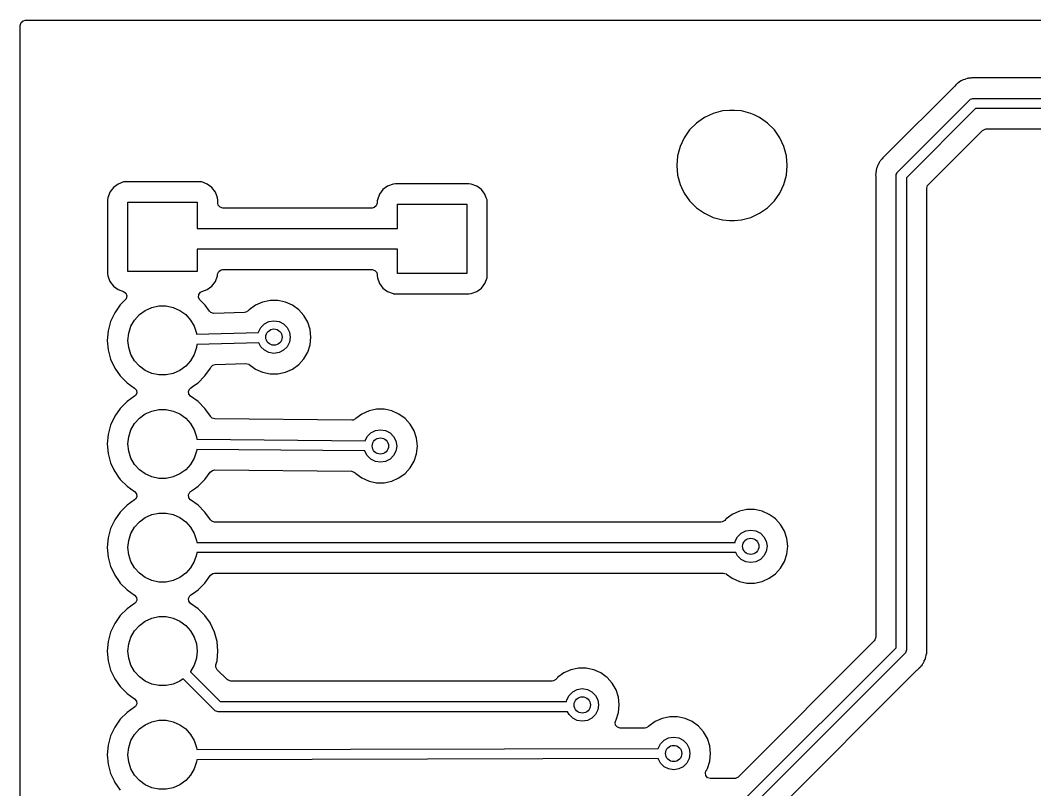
# Model space of a CAD drawing. Extents: x 3.21 to 9.09, y -3.7 to -1.61.
# Drawn here: x 3.209 to 4.188, y -2.356 to -1.613 of the extents above; entities that cross this region are included whole.
import ezdxf

# ---------------------------------------------------------------- set-up
doc = ezdxf.new("R2010")
doc.units = 0
doc.header["$MEASUREMENT"] = 0
doc.layers.add('BLACK', color=7, linetype='CONTINUOUS')

msp = doc.modelspace()

# ---------------------------------------------------------------- linework, layer by layer
at = {"layer": 'BLACK', "linetype": 'CONTINUOUS'}
for p, q in [((3.20868, -1.61789), (3.20946, -1.61525)), ((3.20946, -1.61525), (3.21154, -1.61345)), ((3.21154, -1.61345), (3.21356, -1.61301)), ((3.21356, -1.61301), (9.08762, -1.61301)), ((3.20868, -1.75315), (3.20868, -1.61789)), ((4.11297, -1.67425), (4.11239, -1.67475)), ((4.11353, -1.67369), (4.11297, -1.67425)), ((4.11501, -1.67282), (4.11353, -1.67369)), ((4.11539, -1.67257), (4.11501, -1.67282)), ((4.11678, -1.67156), (4.11539, -1.67257)), ((4.11752, -1.67127), (4.11678, -1.67156)), ((4.11678, -1.67156), (4.11678, -1.67156)), ((4.1182, -1.67093), (4.11752, -1.67127)), ((4.11888, -1.67053), (4.1182, -1.67093)), ((4.12053, -1.67005), (4.11888, -1.67053)), ((4.11888, -1.67053), (4.11888, -1.67053)), ((4.12097, -1.6699), (4.12053, -1.67005)), ((4.12257, -1.66927), (4.12097, -1.6699)), ((4.12335, -1.66917), (4.12257, -1.66927)), ((4.12257, -1.66927), (4.12257, -1.66927)), ((4.1241, -1.66901), (4.12335, -1.66917)), ((4.12486, -1.66879), (4.1241, -1.66901)), ((4.12658, -1.66874), (4.12486, -1.66879)), ((4.12703, -1.6687), (4.12658, -1.66874)), ((4.12719, -1.66868), (4.12703, -1.6687)), ((4.12828, -1.66868), (4.12719, -1.66868)), ((4.12843, -1.66868), (4.12828, -1.66868)), ((4.12904, -1.66866), (4.12843, -1.66868)), ((4.13108, -1.6686), (4.12904, -1.66866)), ((4.13138, -1.66862), (4.13108, -1.6686)), ((4.13108, -1.6686), (4.13108, -1.6686)), ((4.132, -1.66868), (4.13138, -1.66861)), ((4.13138, -1.66861), (4.13138, -1.66862)), ((7.09507, -1.66868), (4.132, -1.66868)), ((4.11034, -1.67688), (4.04395, -1.74328)), ((4.11065, -1.67654), (4.11034, -1.67688)), ((4.11175, -1.67521), (4.11065, -1.67654)), ((4.11239, -1.67475), (4.11175, -1.67521)), ((4.11175, -1.67521), (4.11175, -1.67521)), ((4.05558, -1.75951), (4.12526, -1.68983)), ((4.12526, -1.68983), (4.12601, -1.68922)), ((4.12601, -1.68922), (4.12726, -1.6887)), ((4.12601, -1.68922), (4.12601, -1.68922)), ((4.12726, -1.6887), (4.12778, -1.68848)), ((4.12778, -1.68848), (4.12874, -1.68839)), ((4.12778, -1.68848), (4.12778, -1.68848)), ((4.12874, -1.68839), (7.09646, -1.68839)), ((3.87741, -1.703), (3.86898, -1.70693)), ((3.87742, -1.703), (3.87741, -1.703)), ((3.8864, -1.70059), (3.87742, -1.703)), ((3.89335, -1.69998), (3.8864, -1.70059)), ((3.8864, -1.70059), (3.8864, -1.70059)), ((3.89799, -1.69998), (3.89335, -1.69998)), ((3.89335, -1.69998), (3.89335, -1.69998)), ((3.90494, -1.70059), (3.89799, -1.69998)), ((3.89799, -1.69998), (3.89799, -1.69998)), ((3.91392, -1.703), (3.90494, -1.70059)), ((3.90494, -1.70059), (3.90494, -1.70059)), ((3.91699, -1.70443), (3.91392, -1.703)), ((3.91392, -1.703), (3.91392, -1.703)), ((3.91392, -1.703), (3.91392, -1.703)), ((4.13078, -1.69823), (4.06398, -1.76503)), ((7.09442, -1.69823), (4.13078, -1.69823)), ((3.86136, -1.71226), (3.85478, -1.71884)), ((3.86898, -1.70693), (3.86136, -1.71226)), ((3.86898, -1.70693), (3.86898, -1.70693)), ((3.92236, -1.70693), (3.91699, -1.70443)), ((3.92998, -1.71226), (3.92236, -1.70693)), ((3.92236, -1.70693), (3.92236, -1.70693)), ((3.93655, -1.71884), (3.92998, -1.71226)), ((3.85478, -1.71884), (3.84945, -1.72646)), ((3.85478, -1.71884), (3.85478, -1.71884)), ((3.94189, -1.72646), (3.93655, -1.71884)), ((4.08511, -1.77176), (4.13751, -1.71936)), ((4.13751, -1.71936), (4.13992, -1.71804)), ((4.13992, -1.71804), (4.14096, -1.71793)), ((4.14096, -1.71793), (6.50455, -1.71793)), ((3.84945, -1.72646), (3.84552, -1.7349)), ((3.84945, -1.72646), (3.84945, -1.72646)), ((3.94582, -1.7349), (3.94189, -1.72646)), ((3.94189, -1.72646), (3.94189, -1.72646)), ((3.84552, -1.7349), (3.84311, -1.74388)), ((3.84552, -1.7349), (3.84552, -1.7349)), ((3.94823, -1.74388), (3.94582, -1.7349)), ((3.84311, -1.74388), (3.8423, -1.75315)), ((3.84311, -1.74388), (3.84311, -1.74388)), ((3.94904, -1.75315), (3.94823, -1.74388)), ((4.0368, -1.75235), (4.03598, -1.75385)), ((4.03701, -1.75194), (4.0368, -1.75235)), ((4.03769, -1.75036), (4.03701, -1.75194)), ((4.03817, -1.74973), (4.03769, -1.75036)), ((4.03769, -1.75036), (4.03769, -1.75036)), ((4.03859, -1.74909), (4.03817, -1.74973)), ((4.03897, -1.7484), (4.03859, -1.74909)), ((4.04015, -1.74715), (4.03897, -1.7484)), ((4.03897, -1.7484), (4.03897, -1.7484)), ((4.04045, -1.7468), (4.04015, -1.74715)), ((4.04055, -1.74667), (4.04045, -1.7468)), ((4.04131, -1.74591), (4.04055, -1.74667)), ((4.04055, -1.74667), (4.04055, -1.74667)), ((4.04142, -1.7458), (4.04131, -1.74591)), ((4.04323, -1.74387), (4.04142, -1.7458)), ((4.04347, -1.74367), (4.04323, -1.74387)), ((4.04395, -1.74328), (4.04346, -1.74366)), ((4.04346, -1.74366), (4.04347, -1.74367)), ((3.20868, -2.42205), (3.20868, -1.75315)), ((3.8423, -1.75315), (3.8423, -1.75315)), ((3.8423, -1.75315), (3.84311, -1.76242)), ((3.84311, -1.76242), (3.84311, -1.76242)), ((3.84311, -1.76242), (3.84552, -1.7714)), ((3.94582, -1.7714), (3.94823, -1.76242)), ((3.94823, -1.76242), (3.94904, -1.75315)), ((4.03437, -1.76143), (4.03425, -1.76221)), ((4.03425, -1.76221), (4.03425, -1.76221)), ((4.03425, -1.76221), (4.03441, -1.76392)), ((4.03443, -1.76067), (4.03437, -1.76143)), ((4.03486, -1.75822), (4.03443, -1.75988)), ((4.03443, -1.75988), (4.03443, -1.75988)), ((4.03443, -1.75988), (4.03443, -1.76067)), ((4.03495, -1.75777), (4.03486, -1.75822)), ((4.03522, -1.75607), (4.03495, -1.75777)), ((4.03553, -1.75534), (4.03522, -1.75607)), ((4.03522, -1.75607), (4.03522, -1.75607)), ((4.03578, -1.75462), (4.03553, -1.75534)), ((4.03598, -1.75385), (4.03578, -1.75462)), ((4.05413, -1.76299), (4.05423, -1.76203)), ((4.05423, -1.76203), (4.05496, -1.76026)), ((4.05496, -1.76026), (4.05558, -1.75951)), ((4.05496, -1.76026), (4.05496, -1.76026)), ((3.30306, -1.77111), (3.29852, -1.77451)), ((3.30837, -1.76913), (3.30306, -1.77111)), ((3.30306, -1.77111), (3.30306, -1.77111)), ((3.31071, -1.76888), (3.30837, -1.76913)), ((3.38141, -1.76888), (3.31071, -1.76888)), ((3.31071, -1.76888), (3.31071, -1.76888)), ((3.38376, -1.76913), (3.38141, -1.76888)), ((3.38141, -1.76888), (3.38141, -1.76888)), ((3.38141, -1.76888), (3.38141, -1.76888)), ((3.38141, -1.76888), (3.38141, -1.76888)), ((3.38907, -1.77111), (3.38376, -1.76913)), ((3.38376, -1.76913), (3.38376, -1.76913)), ((3.3936, -1.77451), (3.38907, -1.77111)), ((3.38907, -1.77111), (3.38907, -1.77111)), ((3.5686, -1.7711), (3.56329, -1.77308)), ((3.57095, -1.77085), (3.5686, -1.7711)), ((3.64165, -1.77085), (3.57095, -1.77085)), ((3.57095, -1.77085), (3.57095, -1.77085)), ((3.644, -1.7711), (3.64165, -1.77085)), ((3.64165, -1.77085), (3.64165, -1.77085)), ((3.64165, -1.77085), (3.64165, -1.77085)), ((3.64165, -1.77085), (3.64165, -1.77085)), ((3.6493, -1.77308), (3.644, -1.7711)), ((3.644, -1.7711), (3.644, -1.7711)), ((3.84552, -1.7714), (3.84552, -1.7714)), ((3.84552, -1.7714), (3.84552, -1.7714)), ((3.84552, -1.7714), (3.84696, -1.77451)), ((3.94189, -1.77984), (3.94582, -1.7714)), ((4.03441, -1.76392), (4.03443, -1.76438)), ((4.03443, -1.76438), (4.03443, -2.20864)), ((4.05413, -2.21883), (4.05413, -1.76299)), ((4.06398, -1.76503), (4.06398, -2.22087)), ((4.08446, -1.77258), (4.08511, -1.77176)), ((3.29513, -1.77904), (3.29315, -1.78435)), ((3.29852, -1.77451), (3.29513, -1.77904)), ((3.29513, -1.77904), (3.29513, -1.77904)), ((3.29852, -1.77451), (3.29852, -1.77451)), ((3.397, -1.77904), (3.3936, -1.77451)), ((3.3936, -1.77451), (3.3936, -1.77451)), ((3.39827, -1.78244), (3.397, -1.77904)), ((3.397, -1.77904), (3.397, -1.77904)), ((3.55536, -1.78101), (3.55338, -1.78632)), ((3.55876, -1.77647), (3.55536, -1.78101)), ((3.55536, -1.78101), (3.55536, -1.78101)), ((3.56329, -1.77308), (3.55876, -1.77647)), ((3.55876, -1.77647), (3.55876, -1.77647)), ((3.56329, -1.77308), (3.56329, -1.77308)), ((3.65384, -1.77647), (3.6493, -1.77308)), ((3.6493, -1.77308), (3.6493, -1.77308)), ((3.65724, -1.78101), (3.65384, -1.77647)), ((3.65384, -1.77647), (3.65384, -1.77647)), ((3.65848, -1.78435), (3.65724, -1.78101)), ((3.65724, -1.78101), (3.65724, -1.78101)), ((3.84696, -1.77451), (3.84945, -1.77984)), ((3.84945, -1.77984), (3.84945, -1.77984)), ((3.84945, -1.77984), (3.85478, -1.78746)), ((3.93655, -1.78746), (3.94189, -1.77984)), ((4.08368, -1.77521), (4.08446, -1.77258)), ((4.08368, -1.84016), (4.08368, -1.77521)), ((3.29293, -1.78632), (3.29289, -1.7867)), ((3.29289, -1.7867), (3.29289, -1.7867)), ((3.29289, -1.7867), (3.29289, -1.8574)), ((3.29315, -1.78435), (3.29293, -1.78632)), ((3.3126, -1.85551), (3.3126, -1.78858)), ((3.3126, -1.78858), (3.37953, -1.78858)), ((3.37953, -1.78858), (3.37953, -1.81402)), ((3.39898, -1.78435), (3.39827, -1.78244)), ((3.39923, -1.7867), (3.39898, -1.78435)), ((3.39923, -1.78943), (3.39923, -1.7867)), ((3.39923, -1.7867), (3.39923, -1.7867)), ((3.39923, -1.7867), (3.39923, -1.7867)), ((3.39967, -1.79146), (3.39923, -1.78943)), ((3.40147, -1.79354), (3.39967, -1.79146)), ((3.55313, -1.78943), (3.55235, -1.79207)), ((3.55326, -1.78746), (3.55313, -1.78867)), ((3.55313, -1.78867), (3.55313, -1.78867)), ((3.55313, -1.78867), (3.55313, -1.78943)), ((3.55338, -1.78632), (3.55326, -1.78746)), ((3.57283, -1.81402), (3.57283, -1.79055)), ((3.57283, -1.79055), (3.63976, -1.79055)), ((3.63976, -1.79055), (3.63976, -1.85748)), ((3.65922, -1.78632), (3.65848, -1.78435)), ((3.65947, -1.78867), (3.65922, -1.78632)), ((3.65947, -1.85937), (3.65947, -1.78867)), ((3.85478, -1.78746), (3.86136, -1.79404)), ((3.92998, -1.79404), (3.93655, -1.78746)), ((3.40411, -1.79431), (3.40147, -1.79354)), ((3.54825, -1.79431), (3.40411, -1.79431)), ((3.55028, -1.79387), (3.54825, -1.79431)), ((3.55235, -1.79207), (3.55028, -1.79387)), ((3.86136, -1.79404), (3.86898, -1.79937)), ((3.86898, -1.79937), (3.86898, -1.79937)), ((3.86898, -1.79937), (3.87741, -1.8033)), ((3.91392, -1.8033), (3.92236, -1.79937)), ((3.92236, -1.79937), (3.92998, -1.79404)), ((3.87741, -1.8033), (3.8864, -1.80571)), ((3.8864, -1.80571), (3.89335, -1.80632)), ((3.89335, -1.80632), (3.89335, -1.80632)), ((3.89335, -1.80632), (3.89335, -1.80632)), ((3.89335, -1.80632), (3.89799, -1.80632)), ((3.89799, -1.80632), (3.90494, -1.80571)), ((3.89799, -1.80632), (3.89799, -1.80632)), ((3.90494, -1.80571), (3.91392, -1.8033)), ((3.37953, -1.81402), (3.57283, -1.81402)), ((3.57283, -1.83402), (3.37953, -1.83402)), ((3.37953, -1.83402), (3.37953, -1.85551)), ((3.57283, -1.85748), (3.57283, -1.83402)), ((4.08368, -2.21947), (4.08368, -1.84016)), ((3.29289, -1.8574), (3.29289, -1.8574)), ((3.29289, -1.8574), (3.29315, -1.85974)), ((3.29315, -1.85974), (3.29513, -1.86505)), ((3.37953, -1.85551), (3.3126, -1.85551)), ((3.397, -1.86505), (3.39898, -1.85974)), ((3.39898, -1.85974), (3.39916, -1.85808)), ((3.39916, -1.85808), (3.40021, -1.85554)), ((3.40021, -1.85554), (3.40247, -1.85397)), ((3.40247, -1.85397), (3.40401, -1.85372)), ((3.40401, -1.85372), (3.54825, -1.85372)), ((3.54825, -1.85372), (3.55089, -1.8545)), ((3.55089, -1.8545), (3.55269, -1.85657)), ((3.55269, -1.85657), (3.55313, -1.8586)), ((3.55313, -1.8586), (3.55313, -1.85937)), ((3.55313, -1.85937), (3.55338, -1.86171)), ((3.63976, -1.85748), (3.57283, -1.85748)), ((3.65922, -1.86171), (3.65947, -1.85937)), ((3.29513, -1.86505), (3.29513, -1.86505)), ((3.29513, -1.86505), (3.29852, -1.86959)), ((3.29852, -1.86959), (3.29852, -1.86959)), ((3.29852, -1.86959), (3.30306, -1.87298)), ((3.38907, -1.87298), (3.3936, -1.86959)), ((3.3936, -1.86959), (3.397, -1.86505)), ((3.55338, -1.86171), (3.55536, -1.86702)), ((3.55536, -1.86702), (3.55536, -1.86702)), ((3.55536, -1.86702), (3.55876, -1.87156)), ((3.65384, -1.87156), (3.65724, -1.86702)), ((3.65724, -1.86702), (3.65922, -1.86171)), ((3.30306, -1.87298), (3.30306, -1.87298)), ((3.30306, -1.87298), (3.30823, -1.87491)), ((3.30823, -1.87491), (3.31043, -1.87656)), ((3.31043, -1.87656), (3.31139, -1.87914)), ((3.31139, -1.87914), (3.31081, -1.88183)), ((3.38083, -1.88053), (3.38103, -1.87778)), ((3.38103, -1.87778), (3.38267, -1.87558)), ((3.38267, -1.87558), (3.38389, -1.87491)), ((3.38389, -1.87491), (3.38907, -1.87298)), ((3.55876, -1.87156), (3.55876, -1.87156)), ((3.55876, -1.87156), (3.56329, -1.87495)), ((3.56329, -1.87495), (3.56329, -1.87495)), ((3.56329, -1.87495), (3.5686, -1.87693)), ((3.5686, -1.87693), (3.5686, -1.87693)), ((3.5686, -1.87693), (3.56888, -1.87696)), ((3.56888, -1.87696), (3.57095, -1.87719)), ((3.57095, -1.87719), (3.64165, -1.87719)), ((3.64165, -1.87719), (3.644, -1.87693)), ((3.644, -1.87693), (3.6493, -1.87495)), ((3.6493, -1.87495), (3.65384, -1.87156)), ((3.30518, -1.88774), (3.29984, -1.89536)), ((3.30998, -1.88294), (3.30518, -1.88774)), ((3.31081, -1.88183), (3.30998, -1.88294)), ((3.33572, -1.89022), (3.34257, -1.88877)), ((3.34257, -1.88877), (3.34956, -1.88877)), ((3.34956, -1.88877), (3.3564, -1.89022)), ((3.38215, -1.88294), (3.38083, -1.88053)), ((3.38535, -1.88615), (3.38215, -1.88294)), ((3.38695, -1.88774), (3.38535, -1.88615)), ((3.38715, -1.88803), (3.38695, -1.88774)), ((3.39125, -1.89389), (3.38715, -1.88803)), ((3.43572, -1.88803), (3.42969, -1.89241)), ((3.44253, -1.88499), (3.43572, -1.88803)), ((3.43572, -1.88803), (3.43572, -1.88803)), ((3.44854, -1.88372), (3.44253, -1.88499)), ((3.44253, -1.88499), (3.44253, -1.88499)), ((3.44982, -1.88344), (3.44854, -1.88372)), ((3.45727, -1.88344), (3.44982, -1.88344)), ((3.45882, -1.88377), (3.45727, -1.88344)), ((3.46456, -1.88499), (3.45882, -1.88377)), ((3.47137, -1.88803), (3.46456, -1.88499)), ((3.46456, -1.88499), (3.46456, -1.88499)), ((3.4774, -1.89241), (3.47137, -1.88803)), ((3.47137, -1.88803), (3.47137, -1.88803)), ((3.29984, -1.89536), (3.29591, -1.90379)), ((3.29984, -1.89536), (3.29984, -1.89536)), ((3.31899, -1.90238), (3.32367, -1.89718)), ((3.32367, -1.89718), (3.32933, -1.89307)), ((3.32933, -1.89307), (3.33572, -1.89022)), ((3.3564, -1.89022), (3.3628, -1.89307)), ((3.3628, -1.89307), (3.36846, -1.89718)), ((3.36846, -1.89718), (3.37314, -1.90238)), ((3.39273, -1.89527), (3.39125, -1.89389)), ((3.39539, -1.89597), (3.39273, -1.89527)), ((3.42524, -1.89509), (3.39539, -1.89597)), ((3.42638, -1.89492), (3.42524, -1.89509)), ((3.42873, -1.89348), (3.42638, -1.89492)), ((3.42969, -1.89241), (3.42873, -1.89348)), ((3.42969, -1.89241), (3.42969, -1.89241)), ((3.48238, -1.89794), (3.4774, -1.89241)), ((3.4774, -1.89241), (3.4774, -1.89241)), ((3.48611, -1.9044), (3.48238, -1.89794)), ((3.29591, -1.90379), (3.2935, -1.91278)), ((3.29591, -1.90379), (3.29591, -1.90379)), ((3.31333, -1.91509), (3.31549, -1.90844)), ((3.31549, -1.90844), (3.31899, -1.90238)), ((3.37314, -1.90238), (3.37663, -1.90844)), ((3.37663, -1.90844), (3.3788, -1.91509)), ((3.4408, -1.90964), (3.44429, -1.90616)), ((3.44429, -1.90616), (3.44868, -1.90392)), ((3.44868, -1.90392), (3.45354, -1.90315)), ((3.45354, -1.90315), (3.45841, -1.90392)), ((3.45841, -1.90392), (3.4628, -1.90616)), ((3.4628, -1.90616), (3.46628, -1.90964)), ((3.48841, -1.91149), (3.48611, -1.9044)), ((3.2935, -1.91278), (3.29269, -1.92205)), ((3.2935, -1.91278), (3.2935, -1.91278)), ((3.3126, -1.92205), (3.31333, -1.91509)), ((3.3788, -1.91509), (3.37891, -1.91616)), ((3.37891, -1.91616), (3.43851, -1.91441)), ((3.43851, -1.91441), (3.43857, -1.91403)), ((3.43857, -1.91403), (3.4408, -1.90964)), ((3.46628, -1.90964), (3.46852, -1.91403)), ((3.46852, -1.91403), (3.46929, -1.9189)), ((3.46929, -1.9189), (3.46852, -1.92376)), ((3.48919, -1.9189), (3.48841, -1.91149)), ((3.48841, -1.92631), (3.48919, -1.9189)), ((3.29269, -1.92205), (3.29269, -1.92205)), ((3.29269, -1.92205), (3.2935, -1.93132)), ((3.31333, -1.929), (3.3126, -1.92205)), ((3.37911, -1.926), (3.3788, -1.929)), ((3.43881, -1.92425), (3.37911, -1.926)), ((3.4408, -1.92815), (3.43881, -1.92425)), ((3.44429, -1.93164), (3.4408, -1.92815)), ((3.46628, -1.92815), (3.4628, -1.93164)), ((3.46852, -1.92376), (3.46628, -1.92815)), ((3.48611, -1.9334), (3.48841, -1.92631)), ((3.2935, -1.93132), (3.2935, -1.93132)), ((3.2935, -1.93132), (3.29591, -1.9403)), ((3.31549, -1.93566), (3.31333, -1.929)), ((3.31899, -1.94172), (3.31549, -1.93566)), ((3.37663, -1.93566), (3.37314, -1.94172)), ((3.3788, -1.929), (3.37663, -1.93566)), ((3.44868, -1.93387), (3.44429, -1.93164)), ((3.45354, -1.93465), (3.44868, -1.93387)), ((3.45841, -1.93387), (3.45354, -1.93465)), ((3.4628, -1.93164), (3.45841, -1.93387)), ((3.48238, -1.93985), (3.48611, -1.9334)), ((3.29591, -1.9403), (3.29591, -1.9403)), ((3.29591, -1.9403), (3.29591, -1.9403)), ((3.29591, -1.9403), (3.29954, -1.94809)), ((3.29954, -1.94809), (3.29984, -1.94873)), ((3.32367, -1.94692), (3.31899, -1.94172)), ((3.32933, -1.95103), (3.32367, -1.94692)), ((3.36846, -1.94692), (3.3628, -1.95103)), ((3.37314, -1.94172), (3.36846, -1.94692)), ((3.39228, -1.94873), (3.39262, -1.94801)), ((3.39262, -1.94801), (3.39444, -1.94595)), ((3.39444, -1.94595), (3.3969, -1.94519)), ((3.3969, -1.94519), (3.4265, -1.94433)), ((3.4265, -1.94433), (3.42916, -1.94502)), ((3.42916, -1.94502), (3.42951, -1.94526)), ((3.42951, -1.94526), (3.42969, -1.94539)), ((3.42969, -1.94539), (3.42969, -1.94539)), ((3.42969, -1.94539), (3.43429, -1.94873)), ((3.47137, -1.94977), (3.4774, -1.94539)), ((3.4774, -1.94539), (3.48238, -1.93985)), ((3.29984, -1.94873), (3.29984, -1.94873)), ((3.29984, -1.94873), (3.30518, -1.95635)), ((3.30518, -1.95635), (3.30518, -1.95635)), ((3.30518, -1.95635), (3.31176, -1.96293)), ((3.33572, -1.95387), (3.32933, -1.95103)), ((3.34257, -1.95533), (3.33572, -1.95387)), ((3.34956, -1.95533), (3.34257, -1.95533)), ((3.3564, -1.95387), (3.34956, -1.95533)), ((3.3628, -1.95103), (3.3564, -1.95387)), ((3.38037, -1.96293), (3.38695, -1.95635)), ((3.38695, -1.95635), (3.39228, -1.94873)), ((3.43429, -1.94873), (3.43572, -1.94977)), ((3.43572, -1.94977), (3.44253, -1.9528)), ((3.44253, -1.9528), (3.44253, -1.9528)), ((3.44253, -1.9528), (3.44982, -1.95435)), ((3.44982, -1.95435), (3.44982, -1.95435)), ((3.44982, -1.95435), (3.45727, -1.95435)), ((3.45727, -1.95435), (3.46456, -1.9528)), ((3.45727, -1.95435), (3.45727, -1.95435)), ((3.46456, -1.9528), (3.47137, -1.94977)), ((3.31176, -1.96293), (3.31176, -1.96293)), ((3.31176, -1.96293), (3.31906, -1.96805)), ((3.31906, -1.96805), (3.32078, -1.9702)), ((3.3723, -1.96871), (3.37306, -1.96805)), ((3.37306, -1.96805), (3.37602, -1.96598)), ((3.37602, -1.96598), (3.38037, -1.96293)), ((3.31906, -1.97605), (3.31176, -1.98116)), ((3.31982, -1.97539), (3.31906, -1.97605)), ((3.32106, -1.97293), (3.31982, -1.97539)), ((3.32078, -1.9702), (3.32106, -1.97293)), ((3.37106, -1.97116), (3.3723, -1.96871)), ((3.37135, -1.9739), (3.37106, -1.97116)), ((3.37306, -1.97605), (3.37135, -1.9739)), ((3.38037, -1.98116), (3.37306, -1.97605)), ((3.30518, -1.98774), (3.29984, -1.99536)), ((3.31176, -1.98116), (3.30518, -1.98774)), ((3.38695, -1.98774), (3.38037, -1.98116)), ((3.38037, -1.98116), (3.38037, -1.98116)), ((3.38781, -1.98898), (3.38695, -1.98774)), ((3.29984, -1.99536), (3.29591, -2.00379)), ((3.29984, -1.99536), (3.29984, -1.99536)), ((3.31899, -2.00238), (3.32367, -1.99718)), ((3.32367, -1.99718), (3.32933, -1.99307)), ((3.32933, -1.99307), (3.33572, -1.99022)), ((3.33572, -1.99022), (3.34257, -1.98877)), ((3.34257, -1.98877), (3.34956, -1.98877)), ((3.34956, -1.98877), (3.3564, -1.99022)), ((3.3564, -1.99022), (3.3628, -1.99307)), ((3.3628, -1.99307), (3.36846, -1.99718)), ((3.36846, -1.99718), (3.37314, -2.00238)), ((3.39228, -1.99536), (3.38781, -1.98898)), ((3.39234, -1.99545), (3.39228, -1.99536)), ((3.39228, -1.99536), (3.39228, -1.99536)), ((3.39238, -1.9955), (3.39234, -1.99545)), ((3.39241, -1.99554), (3.39238, -1.9955)), ((3.39389, -1.99709), (3.39241, -1.99553)), ((3.39241, -1.99553), (3.39241, -1.99554)), ((3.39652, -1.99789), (3.39389, -1.99709)), ((3.53245, -1.99752), (3.53226, -1.9977)), ((3.53848, -1.99314), (3.53245, -1.99752)), ((3.54528, -1.99011), (3.53848, -1.99314)), ((3.53848, -1.99314), (3.53848, -1.99314)), ((3.5513, -1.98883), (3.54528, -1.99011)), ((3.54528, -1.99011), (3.54528, -1.99011)), ((3.55257, -1.98856), (3.5513, -1.98883)), ((3.56003, -1.98856), (3.55257, -1.98856)), ((3.56157, -1.98889), (3.56003, -1.98856)), ((3.56732, -1.99011), (3.56157, -1.98889)), ((3.57412, -1.99314), (3.56732, -1.99011)), ((3.56732, -1.99011), (3.56732, -1.99011)), ((3.58015, -1.99752), (3.57412, -1.99314)), ((3.57412, -1.99314), (3.57412, -1.99314)), ((3.58514, -2.00306), (3.58015, -1.99752)), ((3.58015, -1.99752), (3.58015, -1.99752)), ((3.29591, -2.00379), (3.2935, -2.01278)), ((3.29591, -2.00379), (3.29591, -2.00379)), ((3.31549, -2.00844), (3.31899, -2.00238)), ((3.37314, -2.00238), (3.37663, -2.00844)), ((3.52878, -1.99913), (3.39652, -1.99789)), ((3.53011, -1.99896), (3.52878, -1.99913)), ((3.53222, -1.99766), (3.53011, -1.99896)), ((3.53226, -1.9977), (3.53222, -1.99766)), ((3.58887, -2.00952), (3.58514, -2.00306)), ((3.2935, -2.01278), (3.29269, -2.02205)), ((3.2935, -2.01278), (3.2935, -2.01278)), ((3.3126, -2.02205), (3.31333, -2.01509)), ((3.31333, -2.01509), (3.31549, -2.00844)), ((3.37663, -2.00844), (3.3788, -2.01509)), ((3.3788, -2.01509), (3.37904, -2.01743)), ((3.54142, -2.01895), (3.54356, -2.01476)), ((3.54356, -2.01476), (3.54704, -2.01128)), ((3.54704, -2.01128), (3.55143, -2.00904)), ((3.55143, -2.00904), (3.5563, -2.00827)), ((3.5563, -2.00827), (3.56117, -2.00904)), ((3.56117, -2.00904), (3.56556, -2.01128)), ((3.56556, -2.01128), (3.56904, -2.01476)), ((3.56904, -2.01476), (3.57128, -2.01915)), ((3.59117, -2.0166), (3.58887, -2.00952)), ((3.59195, -2.02402), (3.59117, -2.0166)), ((3.29269, -2.02205), (3.29269, -2.02205)), ((3.29269, -2.02205), (3.2935, -2.03132)), ((3.31333, -2.029), (3.3126, -2.02205)), ((3.37904, -2.01743), (3.54142, -2.01895)), ((3.57128, -2.01915), (3.57205, -2.02402)), ((3.57205, -2.02402), (3.57128, -2.02888)), ((3.59117, -2.03143), (3.59195, -2.02402)), ((3.2935, -2.03132), (3.2935, -2.03132)), ((3.2935, -2.03132), (3.29591, -2.0403)), ((3.31549, -2.03566), (3.31333, -2.029)), ((3.31899, -2.04172), (3.31549, -2.03566)), ((3.37663, -2.03566), (3.37314, -2.04172)), ((3.3788, -2.029), (3.37663, -2.03566)), ((3.37898, -2.02728), (3.3788, -2.029)), ((3.54131, -2.0288), (3.37898, -2.02728)), ((3.54132, -2.02888), (3.54131, -2.0288)), ((3.54356, -2.03327), (3.54132, -2.02888)), ((3.54704, -2.03676), (3.54356, -2.03327)), ((3.56904, -2.03327), (3.56556, -2.03676)), ((3.57128, -2.02888), (3.56904, -2.03327)), ((3.58887, -2.03852), (3.59117, -2.03143)), ((3.29591, -2.0403), (3.29591, -2.0403)), ((3.29591, -2.0403), (3.29591, -2.0403)), ((3.29591, -2.0403), (3.29909, -2.04711)), ((3.32367, -2.04692), (3.31899, -2.04172)), ((3.37314, -2.04172), (3.36846, -2.04692)), ((3.55143, -2.03899), (3.54704, -2.03676)), ((3.5563, -2.03976), (3.55143, -2.03899)), ((3.56117, -2.03899), (3.5563, -2.03976)), ((3.56556, -2.03676), (3.56117, -2.03899)), ((3.58015, -2.05051), (3.58514, -2.04497)), ((3.58514, -2.04497), (3.58887, -2.03852)), ((3.29909, -2.04711), (3.29984, -2.04873)), ((3.29984, -2.04873), (3.29984, -2.04873)), ((3.29984, -2.04873), (3.30349, -2.05394)), ((3.30349, -2.05394), (3.30518, -2.05635)), ((3.32933, -2.05103), (3.32367, -2.04692)), ((3.33572, -2.05387), (3.32933, -2.05103)), ((3.34257, -2.05533), (3.33572, -2.05387)), ((3.34956, -2.05533), (3.34257, -2.05533)), ((3.3564, -2.05387), (3.34956, -2.05533)), ((3.3628, -2.05103), (3.3564, -2.05387)), ((3.36846, -2.04692), (3.3628, -2.05103)), ((3.38695, -2.05635), (3.39194, -2.04922)), ((3.39194, -2.04922), (3.39409, -2.04751)), ((3.39409, -2.04751), (3.39599, -2.04714)), ((3.39599, -2.04714), (3.5284, -2.04838)), ((3.5284, -2.04838), (3.53104, -2.04918)), ((3.53104, -2.04918), (3.53199, -2.05)), ((3.53199, -2.05), (3.53245, -2.05051)), ((3.53245, -2.05051), (3.53245, -2.05051)), ((3.53245, -2.05051), (3.53848, -2.05489)), ((3.53848, -2.05489), (3.53848, -2.05489)), ((3.53848, -2.05489), (3.54528, -2.05792)), ((3.56732, -2.05792), (3.57412, -2.05489)), ((3.57412, -2.05489), (3.58015, -2.05051)), ((3.30518, -2.05635), (3.30518, -2.05635)), ((3.30518, -2.05635), (3.31176, -2.06293)), ((3.31176, -2.06293), (3.31176, -2.06293)), ((3.31176, -2.06293), (3.31906, -2.06805)), ((3.37306, -2.06805), (3.37669, -2.06551)), ((3.37669, -2.06551), (3.38037, -2.06293)), ((3.38037, -2.06293), (3.38695, -2.05635)), ((3.54528, -2.05792), (3.54528, -2.05792)), ((3.54528, -2.05792), (3.55257, -2.05947)), ((3.55257, -2.05947), (3.55257, -2.05947)), ((3.55257, -2.05947), (3.56003, -2.05947)), ((3.56003, -2.05947), (3.56732, -2.05792)), ((3.56003, -2.05947), (3.56003, -2.05947)), ((3.31906, -2.06805), (3.32078, -2.0702)), ((3.31982, -2.07539), (3.31906, -2.07605)), ((3.32106, -2.07293), (3.31982, -2.07539)), ((3.32078, -2.0702), (3.32106, -2.07293)), ((3.37106, -2.07116), (3.3723, -2.06871)), ((3.37135, -2.0739), (3.37106, -2.07116)), ((3.37306, -2.07605), (3.37135, -2.0739)), ((3.3723, -2.06871), (3.37306, -2.06805)), ((3.31176, -2.08116), (3.30518, -2.08774)), ((3.31906, -2.07605), (3.31176, -2.08116)), ((3.38037, -2.08116), (3.37306, -2.07605)), ((3.38695, -2.08774), (3.38037, -2.08116)), ((3.38037, -2.08116), (3.38037, -2.08116)), ((3.91005, -2.08541), (3.90878, -2.08568)), ((3.91751, -2.08541), (3.91005, -2.08541)), ((3.91906, -2.08574), (3.91751, -2.08541)), ((3.29984, -2.09536), (3.29591, -2.10379)), ((3.30518, -2.08774), (3.29984, -2.09536)), ((3.29984, -2.09536), (3.29984, -2.09536)), ((3.32367, -2.09718), (3.32933, -2.09307)), ((3.32933, -2.09307), (3.33572, -2.09022)), ((3.33572, -2.09022), (3.34257, -2.08877)), ((3.34257, -2.08877), (3.34956, -2.08877)), ((3.34956, -2.08877), (3.3564, -2.09022)), ((3.3564, -2.09022), (3.3628, -2.09307)), ((3.3628, -2.09307), (3.36846, -2.09718)), ((3.39227, -2.09534), (3.38695, -2.08774)), ((3.39363, -2.09665), (3.39227, -2.09534)), ((3.88944, -2.09491), (3.88864, -2.09581)), ((3.88993, -2.09437), (3.88944, -2.09491)), ((3.89596, -2.08999), (3.88993, -2.09437)), ((3.88993, -2.09437), (3.88993, -2.09437)), ((3.90276, -2.08696), (3.89596, -2.08999)), ((3.89596, -2.08999), (3.89596, -2.08999)), ((3.90878, -2.08568), (3.90276, -2.08696)), ((3.90276, -2.08696), (3.90276, -2.08696)), ((3.9248, -2.08696), (3.91906, -2.08574)), ((3.9316, -2.08999), (3.9248, -2.08696)), ((3.9248, -2.08696), (3.9248, -2.08696)), ((3.93641, -2.09349), (3.9316, -2.08999)), ((3.9316, -2.08999), (3.9316, -2.08999)), ((3.93763, -2.09437), (3.93641, -2.09349)), ((3.94262, -2.09991), (3.93763, -2.09437)), ((3.29591, -2.10379), (3.2935, -2.11278)), ((3.29591, -2.10379), (3.29591, -2.10379)), ((3.31549, -2.10844), (3.31899, -2.10238)), ((3.31899, -2.10238), (3.32367, -2.09718)), ((3.36846, -2.09718), (3.37314, -2.10238)), ((3.37314, -2.10238), (3.37663, -2.10844)), ((3.39627, -2.09742), (3.39363, -2.09665)), ((3.88501, -2.09742), (3.39627, -2.09742)), ((3.8863, -2.09725), (3.88501, -2.09742)), ((3.88864, -2.09581), (3.8863, -2.09725)), ((3.90891, -2.10589), (3.91378, -2.10512)), ((3.91378, -2.10512), (3.91865, -2.10589)), ((3.94635, -2.10637), (3.94262, -2.09991)), ((3.2935, -2.11278), (3.29269, -2.12205)), ((3.2935, -2.11278), (3.2935, -2.11278)), ((3.31333, -2.11509), (3.31549, -2.10844)), ((3.37663, -2.10844), (3.3788, -2.11509)), ((3.8988, -2.116), (3.90104, -2.11161)), ((3.90104, -2.11161), (3.90452, -2.10813)), ((3.90452, -2.10813), (3.90891, -2.10589)), ((3.91865, -2.10589), (3.92304, -2.10813)), ((3.92304, -2.10813), (3.92652, -2.11161)), ((3.92652, -2.11161), (3.92876, -2.116)), ((3.94865, -2.11345), (3.94635, -2.10637)), ((3.94943, -2.12087), (3.94865, -2.11345)), ((3.29269, -2.12205), (3.29269, -2.12205)), ((3.29269, -2.12205), (3.2935, -2.13132)), ((3.3126, -2.12205), (3.31333, -2.11509)), ((3.31333, -2.129), (3.3126, -2.12205)), ((3.3788, -2.11509), (3.37901, -2.11713)), ((3.37901, -2.11713), (3.89862, -2.11713)), ((3.89862, -2.11713), (3.8988, -2.116)), ((3.92876, -2.116), (3.92953, -2.12087)), ((3.92953, -2.12087), (3.92876, -2.12573)), ((3.94865, -2.12828), (3.94943, -2.12087)), ((3.2935, -2.13132), (3.2935, -2.13132)), ((3.2935, -2.13132), (3.29591, -2.1403)), ((3.31549, -2.13566), (3.31333, -2.129)), ((3.3788, -2.129), (3.37663, -2.13566)), ((3.37901, -2.12697), (3.3788, -2.129)), ((3.89943, -2.12697), (3.37901, -2.12697)), ((3.90104, -2.13012), (3.89943, -2.12697)), ((3.90452, -2.13361), (3.90104, -2.13012)), ((3.90891, -2.13584), (3.90452, -2.13361)), ((3.92304, -2.13361), (3.91865, -2.13584)), ((3.92652, -2.13012), (3.92304, -2.13361)), ((3.92876, -2.12573), (3.92652, -2.13012)), ((3.94635, -2.13537), (3.94865, -2.12828)), ((3.29591, -2.1403), (3.29591, -2.1403)), ((3.29591, -2.1403), (3.29591, -2.1403)), ((3.29591, -2.1403), (3.29705, -2.14275)), ((3.29705, -2.14275), (3.29984, -2.14873)), ((3.31899, -2.14172), (3.31549, -2.13566)), ((3.32367, -2.14692), (3.31899, -2.14172)), ((3.37314, -2.14172), (3.36846, -2.14692)), ((3.37663, -2.13566), (3.37314, -2.14172)), ((3.91378, -2.13661), (3.90891, -2.13584)), ((3.91865, -2.13584), (3.91378, -2.13661)), ((3.93763, -2.14736), (3.94262, -2.14182)), ((3.94262, -2.14182), (3.94635, -2.13537)), ((3.29984, -2.14873), (3.29984, -2.14873)), ((3.29984, -2.14873), (3.304, -2.15467)), ((3.32933, -2.15103), (3.32367, -2.14692)), ((3.33572, -2.15387), (3.32933, -2.15103)), ((3.34257, -2.15533), (3.33572, -2.15387)), ((3.3564, -2.15387), (3.34956, -2.15533)), ((3.3628, -2.15103), (3.3564, -2.15387)), ((3.36846, -2.14692), (3.3628, -2.15103)), ((3.38695, -2.15635), (3.39227, -2.14875)), ((3.39227, -2.14875), (3.39442, -2.14704)), ((3.39442, -2.14704), (3.39627, -2.14667)), ((3.39627, -2.14667), (3.8874, -2.14667)), ((3.8874, -2.14667), (3.89004, -2.14745)), ((3.89004, -2.14745), (3.89027, -2.14761)), ((3.89027, -2.14761), (3.89596, -2.15174)), ((3.89596, -2.15174), (3.89596, -2.15174)), ((3.89596, -2.15174), (3.90276, -2.15477)), ((3.9248, -2.15477), (3.9316, -2.15174)), ((3.9316, -2.15174), (3.93763, -2.14736)), ((3.304, -2.15467), (3.30518, -2.15635)), ((3.30518, -2.15635), (3.30518, -2.15635)), ((3.30518, -2.15635), (3.31176, -2.16293)), ((3.31176, -2.16293), (3.31176, -2.16293)), ((3.31176, -2.16293), (3.31906, -2.16805)), ((3.34956, -2.15533), (3.34257, -2.15533)), ((3.37826, -2.16441), (3.38037, -2.16293)), ((3.38037, -2.16293), (3.38695, -2.15635)), ((3.90276, -2.15477), (3.90276, -2.15477)), ((3.90276, -2.15477), (3.91005, -2.15632)), ((3.91005, -2.15632), (3.91005, -2.15632)), ((3.91005, -2.15632), (3.91751, -2.15632)), ((3.91751, -2.15632), (3.9248, -2.15477)), ((3.91751, -2.15632), (3.91751, -2.15632)), ((3.31906, -2.16805), (3.32078, -2.1702)), ((3.32106, -2.17293), (3.31982, -2.17539)), ((3.32078, -2.1702), (3.32106, -2.17293)), ((3.37106, -2.17116), (3.3723, -2.16871)), ((3.37135, -2.1739), (3.37106, -2.17116)), ((3.3723, -2.16871), (3.37306, -2.16805)), ((3.37306, -2.16805), (3.37826, -2.16441)), ((3.31176, -2.18116), (3.30518, -2.18774)), ((3.31906, -2.17605), (3.31176, -2.18116)), ((3.31982, -2.17539), (3.31906, -2.17605)), ((3.37306, -2.17605), (3.37135, -2.1739)), ((3.38037, -2.18116), (3.37306, -2.17605)), ((3.38695, -2.18774), (3.38037, -2.18116)), ((3.38037, -2.18116), (3.38037, -2.18116)), ((3.30518, -2.18774), (3.29984, -2.19536)), ((3.32367, -2.19718), (3.32933, -2.19307)), ((3.32933, -2.19307), (3.33572, -2.19022)), ((3.33572, -2.19022), (3.34257, -2.18877)), ((3.34257, -2.18877), (3.34956, -2.18877)), ((3.34956, -2.18877), (3.3564, -2.19022)), ((3.3564, -2.19022), (3.3628, -2.19307)), ((3.3628, -2.19307), (3.36846, -2.19718)), ((3.39217, -2.19519), (3.38695, -2.18774)), ((3.29984, -2.19536), (3.29591, -2.20379)), ((3.29984, -2.19536), (3.29984, -2.19536)), ((3.31549, -2.20844), (3.31899, -2.20238)), ((3.31899, -2.20238), (3.32367, -2.19718)), ((3.36846, -2.19718), (3.37314, -2.20238)), ((3.37314, -2.20238), (3.37663, -2.20844)), ((3.39228, -2.19536), (3.39217, -2.19519)), ((3.39622, -2.20379), (3.39228, -2.19536)), ((3.2935, -2.21278), (3.29269, -2.22205)), ((3.29591, -2.20379), (3.2935, -2.21278)), ((3.2935, -2.21278), (3.2935, -2.21278)), ((3.29591, -2.20379), (3.29591, -2.20379)), ((3.31333, -2.21509), (3.31549, -2.20844)), ((3.37663, -2.20844), (3.3788, -2.21509)), ((3.39862, -2.21278), (3.39622, -2.20379)), ((3.39944, -2.22205), (3.39862, -2.21278)), ((4.033, -2.2121), (3.90147, -2.34363)), ((4.03365, -2.21128), (4.033, -2.2121)), ((4.03443, -2.20864), (4.03365, -2.21128)), ((3.29269, -2.22205), (3.29269, -2.22205)), ((3.29269, -2.22205), (3.2935, -2.23132)), ((3.3126, -2.22205), (3.31333, -2.21509)), ((3.31333, -2.229), (3.3126, -2.22205)), ((3.3788, -2.21509), (3.37953, -2.22205)), ((3.37953, -2.22205), (3.3788, -2.229)), ((3.39862, -2.23132), (3.39944, -2.22205)), ((3.9082, -2.36476), (4.05413, -2.21883)), ((4.06388, -2.22183), (4.06315, -2.2236)), ((4.06398, -2.22087), (4.06388, -2.22183)), ((4.0837, -2.21993), (4.08368, -2.21947)), ((4.08368, -2.22319), (4.08374, -2.22242)), ((4.08386, -2.22165), (4.0837, -2.21993)), ((4.08374, -2.22242), (4.08376, -2.22228)), ((4.08376, -2.22228), (4.08386, -2.22165)), ((3.2935, -2.23132), (3.2935, -2.23132)), ((3.2935, -2.23132), (3.29591, -2.2403)), ((3.31549, -2.23566), (3.31333, -2.229)), ((3.3788, -2.229), (3.37663, -2.23566)), ((3.39756, -2.23527), (3.39862, -2.23132)), ((4.06253, -2.22435), (3.91372, -2.37316)), ((4.06315, -2.2236), (4.06253, -2.22435)), ((4.06315, -2.2236), (4.06315, -2.2236)), ((4.08042, -2.2335), (4.0811, -2.23192)), ((4.0811, -2.23192), (4.08131, -2.23151)), ((4.08131, -2.23151), (4.08213, -2.23)), ((4.08213, -2.23), (4.08233, -2.22924)), ((4.08233, -2.22924), (4.08258, -2.22851)), ((4.08258, -2.22851), (4.08289, -2.22779)), ((4.08289, -2.22779), (4.08316, -2.22609)), ((4.08316, -2.22609), (4.08325, -2.22564)), ((4.08325, -2.22564), (4.08368, -2.22398)), ((4.08368, -2.22398), (4.08368, -2.22319)), ((3.29591, -2.2403), (3.29591, -2.2403)), ((3.29591, -2.2403), (3.29591, -2.2403)), ((3.29591, -2.2403), (3.29928, -2.24752)), ((3.31899, -2.24172), (3.31549, -2.23566)), ((3.32367, -2.24692), (3.31899, -2.24172)), ((3.37314, -2.24172), (3.37293, -2.24195)), ((3.37293, -2.24195), (3.40164, -2.27067)), ((3.37663, -2.23566), (3.37314, -2.24172)), ((3.39751, -2.23757), (3.39756, -2.23527)), ((3.39883, -2.23999), (3.39751, -2.23757)), ((3.40838, -2.24953), (3.39883, -2.23999)), ((3.74017, -2.24011), (3.73336, -2.24314)), ((3.74628, -2.23881), (3.74017, -2.24011)), ((3.74017, -2.24011), (3.74017, -2.24011)), ((3.74745, -2.23856), (3.74628, -2.23881)), ((3.75491, -2.23856), (3.74745, -2.23856)), ((3.75608, -2.23881), (3.75491, -2.23856)), ((3.7622, -2.24011), (3.75608, -2.23881)), ((3.76901, -2.24314), (3.7622, -2.24011)), ((3.7622, -2.24011), (3.7622, -2.24011)), ((3.92863, -2.38611), (4.07416, -2.24058)), ((4.07416, -2.24058), (4.07465, -2.2402)), ((4.07464, -2.24019), (4.07488, -2.23999)), ((4.07465, -2.2402), (4.07464, -2.24019)), ((4.07488, -2.23999), (4.07669, -2.23806)), ((4.07488, -2.23999), (4.07488, -2.23999)), ((4.07669, -2.23806), (4.07679, -2.23795)), ((4.07679, -2.23795), (4.07756, -2.23718)), ((4.07756, -2.23718), (4.07766, -2.23706)), ((4.07766, -2.23706), (4.07796, -2.23671)), ((4.07796, -2.23671), (4.07914, -2.23546)), ((4.07914, -2.23546), (4.07952, -2.23476)), ((4.07952, -2.23476), (4.07994, -2.23412)), ((4.07994, -2.23412), (4.08042, -2.2335)), ((3.29928, -2.24752), (3.29984, -2.24873)), ((3.29984, -2.24873), (3.29984, -2.24873)), ((3.29984, -2.24873), (3.30518, -2.25635)), ((3.32933, -2.25103), (3.32367, -2.24692)), ((3.33572, -2.25387), (3.32933, -2.25103)), ((3.3628, -2.25103), (3.3564, -2.25387)), ((3.36586, -2.2488), (3.3628, -2.25103)), ((3.39613, -2.27907), (3.36586, -2.2488)), ((3.40919, -2.25019), (3.40838, -2.24953)), ((3.41183, -2.25096), (3.40919, -2.25019)), ((3.72206, -2.25096), (3.41183, -2.25096)), ((3.72334, -2.25079), (3.72206, -2.25096)), ((3.72568, -2.24935), (3.72334, -2.25079)), ((3.72676, -2.24815), (3.72568, -2.24935)), ((3.72733, -2.24752), (3.72676, -2.24815)), ((3.73336, -2.24314), (3.72733, -2.24752)), ((3.72733, -2.24752), (3.72733, -2.24752)), ((3.73336, -2.24314), (3.73336, -2.24314)), ((3.7742, -2.24692), (3.76901, -2.24314)), ((3.76901, -2.24314), (3.76901, -2.24314)), ((3.77503, -2.24752), (3.7742, -2.24692)), ((3.78002, -2.25306), (3.77503, -2.24752)), ((3.30518, -2.25635), (3.30518, -2.25635)), ((3.30518, -2.25635), (3.31176, -2.26293)), ((3.34257, -2.25533), (3.33572, -2.25387)), ((3.34956, -2.25533), (3.34257, -2.25533)), ((3.3564, -2.25387), (3.34956, -2.25533)), ((3.73844, -2.26476), (3.74192, -2.26128)), ((3.74192, -2.26128), (3.74631, -2.25904)), ((3.74631, -2.25904), (3.75118, -2.25827)), ((3.75118, -2.25827), (3.75605, -2.25904)), ((3.75605, -2.25904), (3.76044, -2.26128)), ((3.76044, -2.26128), (3.76392, -2.26476)), ((3.78375, -2.25952), (3.78002, -2.25306)), ((3.78605, -2.2666), (3.78375, -2.25952)), ((3.31176, -2.26293), (3.31176, -2.26293)), ((3.31176, -2.26293), (3.31906, -2.26805)), ((3.31906, -2.26805), (3.32078, -2.2702)), ((3.32078, -2.2702), (3.32106, -2.27293)), ((3.40164, -2.27067), (3.73596, -2.27067)), ((3.73596, -2.27067), (3.7362, -2.26915)), ((3.7362, -2.26915), (3.73844, -2.26476)), ((3.76392, -2.26476), (3.76616, -2.26915)), ((3.76616, -2.26915), (3.76693, -2.27402)), ((3.78683, -2.27402), (3.78605, -2.2666)), ((3.31176, -2.28116), (3.30518, -2.28774)), ((3.31906, -2.27605), (3.31176, -2.28116)), ((3.31982, -2.27539), (3.31906, -2.27605)), ((3.32106, -2.27293), (3.31982, -2.27539)), ((3.39687, -2.27968), (3.39613, -2.27907)), ((3.39782, -2.28007), (3.39687, -2.27968)), ((3.39687, -2.27968), (3.39687, -2.27968)), ((3.39865, -2.28042), (3.39782, -2.28007)), ((3.39961, -2.28051), (3.39865, -2.28042)), ((3.39865, -2.28042), (3.39865, -2.28042)), ((3.73703, -2.28051), (3.39961, -2.28051)), ((3.73844, -2.28327), (3.73703, -2.28051)), ((3.76616, -2.27888), (3.76392, -2.28327)), ((3.76693, -2.27402), (3.76616, -2.27888)), ((3.78375, -2.28852), (3.78605, -2.28143)), ((3.78605, -2.28143), (3.78683, -2.27402)), ((3.30518, -2.28774), (3.29984, -2.29536)), ((3.32933, -2.29307), (3.33572, -2.29022)), ((3.33572, -2.29022), (3.34257, -2.28877)), ((3.34257, -2.28877), (3.34956, -2.28877)), ((3.34956, -2.28877), (3.3564, -2.29022)), ((3.3564, -2.29022), (3.3628, -2.29307)), ((3.74192, -2.28676), (3.73844, -2.28327)), ((3.74631, -2.28899), (3.74192, -2.28676)), ((3.75118, -2.28976), (3.74631, -2.28899)), ((3.75605, -2.28899), (3.75118, -2.28976)), ((3.76044, -2.28676), (3.75605, -2.28899)), ((3.76392, -2.28327), (3.76044, -2.28676)), ((3.78284, -2.2908), (3.78344, -2.28904)), ((3.78324, -2.29352), (3.78284, -2.2908)), ((3.78344, -2.28904), (3.78375, -2.28852)), ((3.82155, -2.28999), (3.81552, -2.29437)), ((3.82835, -2.28696), (3.82155, -2.28999)), ((3.82155, -2.28999), (3.82155, -2.28999)), ((3.83437, -2.28568), (3.82835, -2.28696)), ((3.82835, -2.28696), (3.82835, -2.28696)), ((3.83564, -2.28541), (3.83437, -2.28568)), ((3.8431, -2.28541), (3.83564, -2.28541)), ((3.84465, -2.28574), (3.8431, -2.28541)), ((3.85039, -2.28696), (3.84465, -2.28574)), ((3.85719, -2.28999), (3.85039, -2.28696)), ((3.85039, -2.28696), (3.85039, -2.28696)), ((3.86322, -2.29437), (3.85719, -2.28999)), ((3.85719, -2.28999), (3.85719, -2.28999)), ((3.29984, -2.29536), (3.29591, -2.30379)), ((3.29984, -2.29536), (3.29984, -2.29536)), ((3.31899, -2.30238), (3.32367, -2.29718)), ((3.32367, -2.29718), (3.32933, -2.29307)), ((3.3628, -2.29307), (3.36846, -2.29718)), ((3.36846, -2.29718), (3.37314, -2.30238)), ((3.78504, -2.2956), (3.78324, -2.29352)), ((3.78768, -2.29636), (3.78504, -2.2956)), ((3.81162, -2.29631), (3.78768, -2.29636)), ((3.81289, -2.29613), (3.81162, -2.29631)), ((3.81523, -2.29469), (3.81289, -2.29613)), ((3.81552, -2.29437), (3.81523, -2.29469)), ((3.81552, -2.29437), (3.81552, -2.29437)), ((3.86821, -2.29991), (3.86322, -2.29437)), ((3.86322, -2.29437), (3.86322, -2.29437)), ((3.87194, -2.30637), (3.86821, -2.29991)), ((3.29591, -2.30379), (3.2935, -2.31278)), ((3.29591, -2.30379), (3.29591, -2.30379)), ((3.31333, -2.31509), (3.31549, -2.30844)), ((3.31549, -2.30844), (3.31899, -2.30238)), ((3.37314, -2.30238), (3.37663, -2.30844)), ((3.37663, -2.30844), (3.3788, -2.31509)), ((3.82663, -2.31161), (3.83011, -2.30813)), ((3.83011, -2.30813), (3.8345, -2.30589)), ((3.8345, -2.30589), (3.83937, -2.30512)), ((3.83937, -2.30512), (3.84424, -2.30589)), ((3.84424, -2.30589), (3.84863, -2.30813)), ((3.84863, -2.30813), (3.85211, -2.31161)), ((3.87424, -2.31345), (3.87194, -2.30637)), ((3.2935, -2.31278), (3.29269, -2.32205)), ((3.2935, -2.31278), (3.2935, -2.31278)), ((3.3126, -2.32205), (3.31333, -2.31509)), ((3.3788, -2.31509), (3.379, -2.31705)), ((3.379, -2.31705), (3.8244, -2.31598)), ((3.8244, -2.31598), (3.82663, -2.31161)), ((3.85211, -2.31161), (3.85435, -2.316)), ((3.85435, -2.316), (3.85512, -2.32087)), ((3.87502, -2.32087), (3.87424, -2.31345)), ((3.29269, -2.32205), (3.29269, -2.32205)), ((3.29269, -2.32205), (3.2935, -2.33132)), ((3.31333, -2.329), (3.3126, -2.32205)), ((3.31549, -2.33566), (3.31333, -2.329)), ((3.3788, -2.329), (3.37663, -2.33566)), ((3.37902, -2.32689), (3.3788, -2.329)), ((3.82444, -2.32582), (3.37902, -2.32689)), ((3.82663, -2.33012), (3.82444, -2.32582)), ((3.83011, -2.33361), (3.82663, -2.33012)), ((3.85211, -2.33012), (3.84863, -2.33361)), ((3.85435, -2.32573), (3.85211, -2.33012)), ((3.85512, -2.32087), (3.85435, -2.32573)), ((3.87194, -2.33537), (3.87424, -2.32828)), ((3.87424, -2.32828), (3.87502, -2.32087)), ((3.2935, -2.33132), (3.2935, -2.33132)), ((3.2935, -2.33132), (3.29591, -2.3403)), ((3.31899, -2.34172), (3.31549, -2.33566)), ((3.37663, -2.33566), (3.37314, -2.34172)), ((3.8345, -2.33584), (3.83011, -2.33361)), ((3.83937, -2.33661), (3.8345, -2.33584)), ((3.84424, -2.33584), (3.83937, -2.33661)), ((3.84863, -2.33361), (3.84424, -2.33584)), ((3.86996, -2.33948), (3.87057, -2.33774)), ((3.87035, -2.34221), (3.86996, -2.33948)), ((3.87057, -2.33774), (3.87092, -2.33713)), ((3.87092, -2.33713), (3.87194, -2.33537)), ((3.29591, -2.3403), (3.29591, -2.3403)), ((3.29591, -2.3403), (3.29591, -2.3403)), ((3.29591, -2.3403), (3.2992, -2.34736)), ((3.2992, -2.34736), (3.29984, -2.34873)), ((3.29984, -2.34873), (3.29984, -2.34873)), ((3.29984, -2.34873), (3.30518, -2.35635)), ((3.32367, -2.34692), (3.31899, -2.34172)), ((3.32933, -2.35103), (3.32367, -2.34692)), ((3.36846, -2.34692), (3.3628, -2.35103)), ((3.37314, -2.34172), (3.36846, -2.34692)), ((3.87216, -2.34428), (3.87035, -2.34221)), ((3.8748, -2.34506), (3.87216, -2.34428)), ((3.89801, -2.34506), (3.8748, -2.34506)), ((3.89905, -2.34495), (3.89801, -2.34506)), ((3.90147, -2.34363), (3.89905, -2.34495)), ((3.33572, -2.35387), (3.32933, -2.35103)), ((3.34257, -2.35533), (3.33572, -2.35387)), ((3.34956, -2.35533), (3.34257, -2.35533)), ((3.3564, -2.35387), (3.34956, -2.35533)), ((3.3628, -2.35103), (3.3564, -2.35387))]:
    msp.add_line(p, q, dxfattribs=at)
at = {"layer": 'BLACK'}
for centre in [(3.45354, -1.9189), (3.5563, -2.02402), (3.91378, -2.12087), (3.75118, -2.27402), (3.83937, -2.32087)]:
    msp.add_circle(centre, 0.00787, dxfattribs=at)

doc.saveas('drawing.dxf')
